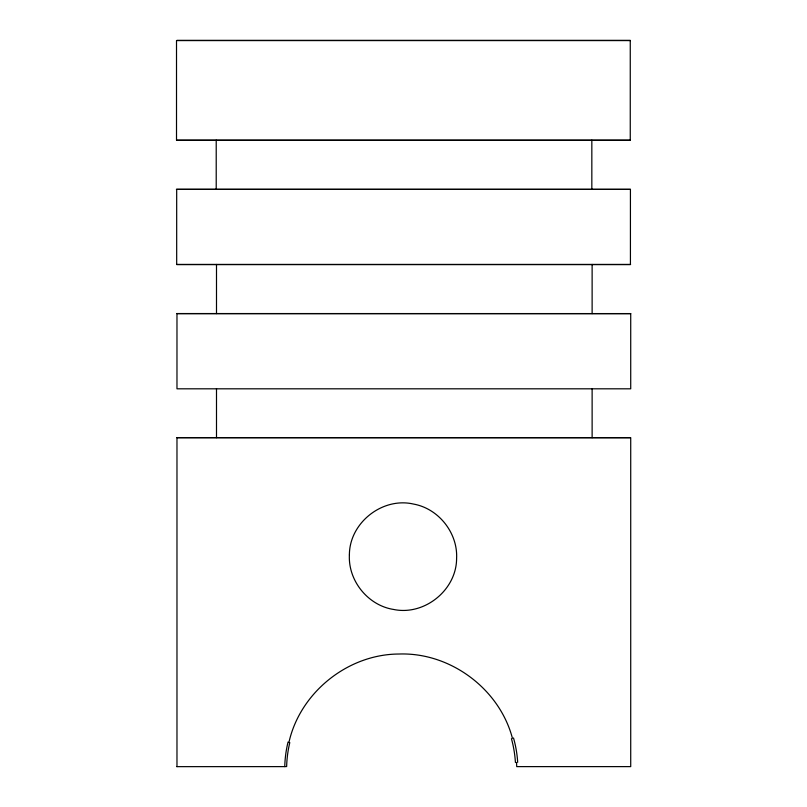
<?xml version="1.0" encoding="UTF-8"?>
<svg xmlns="http://www.w3.org/2000/svg" width="807" height="807" viewBox="0 0 807 807"><rect width="100%" height="100%" fill="white"/><g stroke="black" fill="none" stroke-linecap="round" stroke-linejoin="round"><path stroke-width="1.21" d="M288.946 742.309C300.174 692.436 347.867 654.174 398.981 654.023C450.195 652.187 499.442 688.774 512.455 738.344M176.975 40.35L630.287 40.35M176.652 140.206L630.317 140.206M176.38 189.302L630.206 189.342M176.935 264.454L630.6 264.454M176.662 313.55L630.499 313.59M176.662 437.626L630.499 437.666M176.773 766.65L285.739 766.62M516.53 762.433L516.712 766.62L630.721 766.62L630.721 437.707L176.975 437.707L176.975 766.62M592.126 264.444L592.126 313.6M592.126 388.52L592.126 437.676M591.834 140.196L591.834 189.352M216.498 264.444L216.498 313.6M216.498 388.52L216.498 437.676M216.215 140.196L216.215 189.352M284.76 766.589A100.764 87.913 89.3 0 1 288.059 742.016M286.636 766.65A100.764 86.046 90 0 1 289.794 742.581M511.446 738.708A103.155 89.728 -90 0 1 515.431 762.524M513.504 737.961A103.155 91.958 -88.8 0 1 517.68 762.333M349.391 554.954C348.069 580.758 367.992 605.472 393.594 609.456C424.452 615.923 456.621 589.978 456.601 558.363C457.882 532.963 438.625 508.561 413.537 504.072C382.407 496.809 349.34 522.886 349.391 554.954M630.257 40.592L176.511 40.592L176.511 140.297L630.257 140.297L630.257 40.592M630.428 189.383L176.683 189.383L176.683 264.565L630.428 264.565L630.428 189.383M630.721 313.63L176.975 313.63L176.975 388.813L630.721 388.813L630.721 313.63"/></g></svg>
